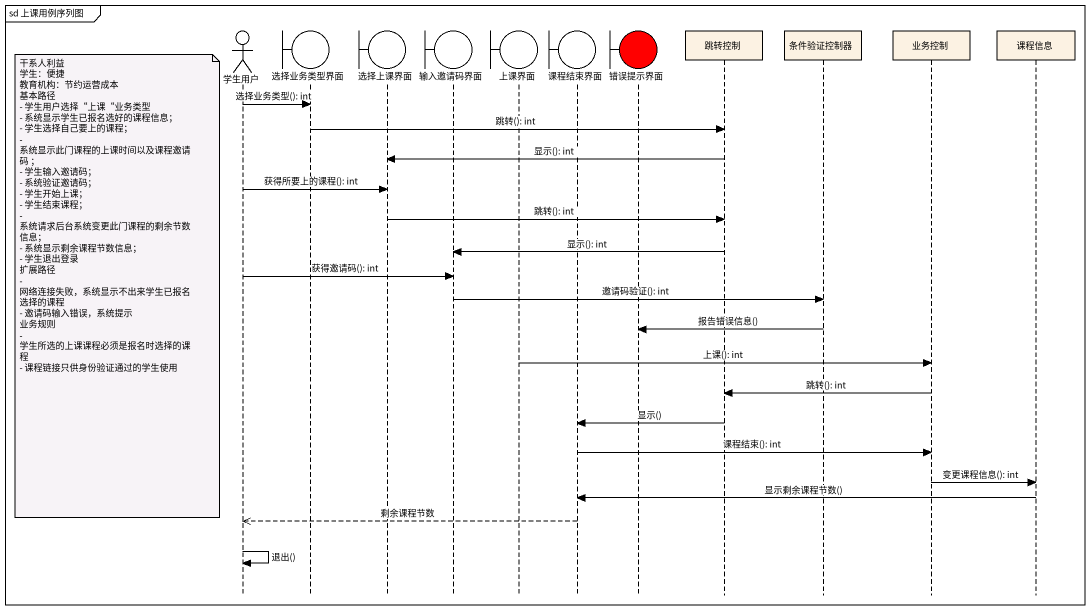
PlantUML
@startuml
mainframe sd 上课用例序列图
hide footbox
actor 学生用户
boundary 选择业务类型界面
boundary 选择上课界面
boundary 输入邀请码界面
boundary 上课界面
boundary 课程结束界面
boundary 错误提示界面 #FF0000
participant 跳转控制
participant 条件验证控制器
participant 业务控制
participant 课程信息

学生用户 -> 选择业务类型界面 : 选择业务类型(): int
选择业务类型界面 -> 跳转控制 : 跳转(): int
跳转控制 -> 选择上课界面 : 显示(): int
学生用户 -> 选择上课界面 : 获得所要上的课程(): int
选择上课界面 -> 跳转控制 : 跳转(): int
跳转控制 -> 输入邀请码界面 : 显示(): int
学生用户 -> 输入邀请码界面 : 获得邀请码(): int
note left of 学生用户
  干系人利益
  学生：便捷
  教育机构：节约运营成本
  基本路径
  - 学生用户选择“上课“业务类型
  - 系统显示学生已报名选好的课程信息；
  - 学生选择自己要上的课程；
  - 系统显示此门课程的上课时间以及课程邀请码 ；
  - 学生输入邀请码；
  - 系统验证邀请码；
  - 学生开始上课；
  - 学生结束课程；
  - 系统请求后台系统变更此门课程的剩余节数信息；
  - 系统显示剩余课程节数信息；
  - 学生退出登录
  扩展路径
  - 网络连接失败，系统显示不出来学生已报名选择的课程
  - 邀请码输入错误，系统提示
  业务规则
  - 学生所选的上课课程必须是报名时选择的课程
  - 课程链接只供身份验证通过的学生使用
end note
输入邀请码界面 -> 条件验证控制器 : 邀请码验证(): int
条件验证控制器 -> 错误提示界面 : 报告错误信息()
上课界面 -> 业务控制 : 上课(): int
业务控制 -> 跳转控制 : 跳转(): int
跳转控制 -> 课程结束界面 : 显示()
课程结束界面 -> 业务控制 : 课程结束(): int
业务控制 -> 课程信息 : 变更课程信息(): int
课程信息 -> 课程结束界面 : 显示剩余课程节数()
课程结束界面 -->> 学生用户 : 剩余课程节数
学生用户 -> 学生用户 : 退出()
@enduml
